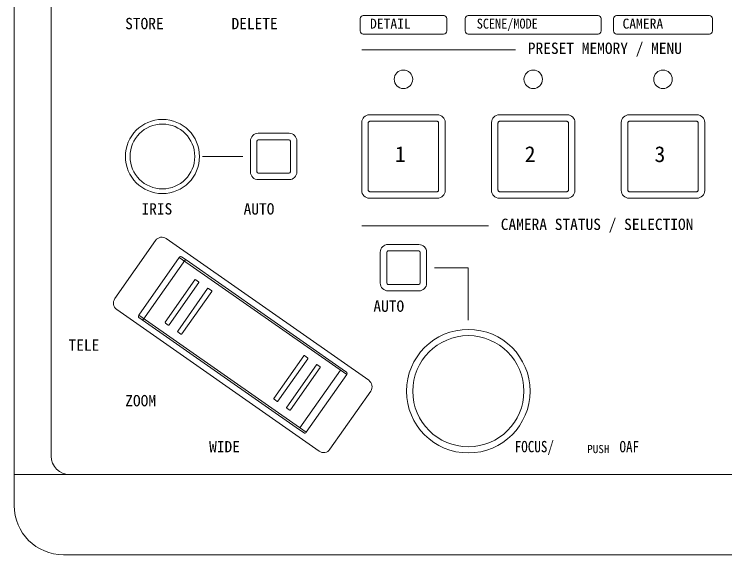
# Model space of a CAD drawing. Units: millimetres, scale not verified. Extents: x -62 to 63, y -56 to 57.
# Drawn here: x -44.64 to -21.64, y -6.22 to 11.29 of the extents above; entities that cross this region are included whole.
import ezdxf
from ezdxf.enums import TextEntityAlignment as Align

# ---------------------------------------------------------------- set-up
doc = ezdxf.new("R2010")
doc.units = ezdxf.units.MM
doc.header["$LTSCALE"] = 0.125
doc.layers.add('0-4_GAIKEI', color=1, linetype='Continuous', lineweight=18)
doc.styles.add('ＭＳ ゴシック', font='')
doc.styles.get('ＭＳ ゴシック').set_extended_font_data('MS Gothic')

msp = doc.modelspace()

# ---------------------------------------------------------------- linework, layer by layer
at = {"layer": '0-4_GAIKEI', "color": 7}
for p, q in [((-44.6393, 27.5791), (-44.6393, -4.6209)), ((-43.0428, -6.2174), (-4.2428, -6.2174))]:
    msp.add_line(p, q, dxfattribs=at)
at = {"layer": '0-4_GAIKEI'}
for p, q in [((-43.4428, 25.9791), (-43.4428, -3.0209)), ((-33.4428, 11.143), (-33.4428, 10.743)), ((-30.7277, 11.243), (-33.3428, 11.243)), ((-30.6428, 10.743), (-30.6428, 11.143)), ((-30.0428, 11.143), (-30.0428, 10.743)), ((-25.7428, 11.243), (-29.9428, 11.243)), ((-25.6428, 10.743), (-25.6428, 11.143)), ((-25.2428, 11.143), (-25.2428, 10.743)), ((-22.1428, 11.243), (-25.1428, 11.243)), ((-22.0428, 10.743), (-22.0428, 11.143)), ((-33.3428, 10.643), (-30.7428, 10.643)), ((-29.9428, 10.643), (-25.7428, 10.643)), ((-25.1428, 10.643), (-22.1428, 10.643)), ((-28.4178, 10.1288), (-33.3921, 10.1288)), ((-30.9423, 8.0289), (-33.1423, 8.0291)), ((-33.1217, 7.8191), (-33.1341, 7.8184)), ((-30.9638, 7.8191), (-33.1217, 7.8191)), ((-30.9515, 7.8184), (-30.9638, 7.8191)), ((-26.7423, 8.0286), (-28.9423, 8.0288)), ((-28.9217, 7.8191), (-28.9341, 7.8184)), ((-26.7638, 7.8191), (-28.9217, 7.8191)), ((-26.7515, 7.8184), (-26.7638, 7.8191)), ((-22.5423, 8.0286), (-24.7423, 8.0288)), ((-22.5638, 7.8191), (-24.7217, 7.8191)), ((-33.3923, 7.7792), (-33.3925, 5.5792)), ((-33.182, 7.7705), (-33.1828, 7.7581)), ((-33.1828, 7.7581), (-33.1828, 5.6002)), ((-33.1796, 7.7825), (-33.182, 7.7705)), ((-33.1748, 7.794), (-33.1796, 7.7825)), ((-33.1674, 7.8039), (-33.1748, 7.794)), ((-33.1576, 7.8112), (-33.1674, 7.8039)), ((-33.1462, 7.8159), (-33.1576, 7.8112)), ((-33.1341, 7.8184), (-33.1462, 7.8159)), ((-30.9394, 7.8159), (-30.9515, 7.8184)), ((-30.9279, 7.8112), (-30.9394, 7.8159)), ((-30.9181, 7.8038), (-30.9279, 7.8112)), ((-30.9107, 7.794), (-30.9181, 7.8038)), ((-30.906, 7.7826), (-30.9107, 7.794)), ((-30.9035, 7.7705), (-30.906, 7.7826)), ((-30.9028, 7.7581), (-30.9035, 7.7705)), ((-30.9028, 5.6002), (-30.9028, 7.7581)), ((-30.6925, 5.5789), (-30.6923, 7.7789)), ((-29.1923, 7.7788), (-29.1925, 5.5788)), ((-28.982, 7.7705), (-28.9828, 7.7581)), ((-28.9828, 7.7581), (-28.9828, 5.6002)), ((-28.9796, 7.7825), (-28.982, 7.7705)), ((-28.9748, 7.794), (-28.9796, 7.7825)), ((-28.9674, 7.8039), (-28.9748, 7.794)), ((-28.9576, 7.8112), (-28.9674, 7.8039)), ((-28.9462, 7.8159), (-28.9576, 7.8112)), ((-28.9341, 7.8184), (-28.9462, 7.8159)), ((-26.7394, 7.8159), (-26.7515, 7.8184)), ((-26.7279, 7.8112), (-26.7394, 7.8159)), ((-26.7181, 7.8038), (-26.7279, 7.8112)), ((-26.7107, 7.794), (-26.7181, 7.8038)), ((-26.706, 7.7826), (-26.7107, 7.794)), ((-26.7035, 7.7705), (-26.706, 7.7826)), ((-26.7028, 7.7581), (-26.7035, 7.7705)), ((-26.7028, 5.6002), (-26.7028, 7.7581)), ((-26.4925, 5.5785), (-26.4923, 7.7785)), ((-24.9923, 7.7788), (-24.9925, 5.5788)), ((-22.5028, 5.6002), (-22.5028, 7.7581)), ((-22.2925, 5.5785), (-22.2923, 7.7785)), ((-35.7423, 7.4294), (-36.7423, 7.4295)), ((-36.9923, 7.1795), (-36.9924, 6.1795)), ((-36.7828, 7.1791), (-36.7828, 6.1791)), ((-35.7428, 7.2191), (-36.7428, 7.2191)), ((-35.7028, 6.1791), (-35.7028, 7.1791)), ((-35.4924, 6.1794), (-35.4923, 7.1794)), ((-37.2428, 6.6791), (-38.5428, 6.6791)), ((-36.7428, 6.1391), (-35.7428, 6.1391)), ((-36.7425, 5.9295), (-35.7425, 5.9294)), ((-33.1828, 5.6002), (-33.182, 5.5878)), ((-33.182, 5.5878), (-33.1795, 5.5757)), ((-33.1795, 5.5757), (-33.1748, 5.5643)), ((-33.1748, 5.5643), (-33.1675, 5.5545)), ((-33.1675, 5.5545), (-33.1576, 5.5471)), ((-33.1576, 5.5471), (-33.1461, 5.5424)), ((-33.1461, 5.5424), (-33.1341, 5.5399)), ((-33.1341, 5.5399), (-33.1217, 5.5391)), ((-33.1217, 5.5391), (-30.9638, 5.5391)), ((-30.9638, 5.5391), (-30.9514, 5.5399)), ((-30.9514, 5.5399), (-30.9394, 5.5424)), ((-30.9394, 5.5424), (-30.928, 5.5471)), ((-30.928, 5.5471), (-30.9181, 5.5544)), ((-30.9181, 5.5544), (-30.9107, 5.5643)), ((-30.9107, 5.5643), (-30.906, 5.5758)), ((-30.906, 5.5758), (-30.9035, 5.5878)), ((-30.9035, 5.5878), (-30.9028, 5.6002)), ((-28.9828, 5.6002), (-28.982, 5.5878)), ((-28.982, 5.5878), (-28.9795, 5.5757)), ((-28.9795, 5.5757), (-28.9748, 5.5643)), ((-28.9748, 5.5643), (-28.9675, 5.5545)), ((-28.9675, 5.5545), (-28.9576, 5.5471)), ((-28.9576, 5.5471), (-28.9461, 5.5424)), ((-28.9461, 5.5424), (-28.9341, 5.5399)), ((-28.9341, 5.5399), (-28.9217, 5.5391)), ((-28.9217, 5.5391), (-26.7638, 5.5391)), ((-26.7638, 5.5391), (-26.7514, 5.5399)), ((-26.7514, 5.5399), (-26.7394, 5.5424)), ((-26.7394, 5.5424), (-26.728, 5.5471)), ((-26.728, 5.5471), (-26.7181, 5.5544)), ((-26.7181, 5.5544), (-26.7107, 5.5643)), ((-26.7107, 5.5643), (-26.706, 5.5758)), ((-26.706, 5.5758), (-26.7035, 5.5878)), ((-26.7035, 5.5878), (-26.7028, 5.6002)), ((-33.1425, 5.3291), (-30.9425, 5.3289)), ((-28.9425, 5.3288), (-26.7425, 5.3286)), ((-24.7425, 5.3288), (-22.5425, 5.3286)), ((-29.2928, 4.4288), (-33.3926, 4.4288)), ((-40.0644, 3.9595), (-41.3838, 2.0756)), ((-33.1634, -0.5683), (-39.7162, 4.0209)), ((-31.5427, 3.829), (-32.5427, 3.8291)), ((-32.7927, 3.5791), (-32.7928, 2.5791)), ((-32.5828, 3.5791), (-32.5828, 2.5791)), ((-31.5428, 3.6191), (-32.5428, 3.6191)), ((-31.5028, 2.5791), (-31.5028, 3.5791)), ((-31.2928, 2.579), (-31.2927, 3.579)), ((-40.6059, 1.5424), (-39.2982, 3.41)), ((-40.477, 1.3788), (-39.1004, 3.3448)), ((-39.2828, 3.4262), (-39.2982, 3.41)), ((-33.8796, -0.3841), (-39.2982, 3.41)), ((-39.2625, 3.4368), (-39.2828, 3.4262)), ((-39.2417, 3.4386), (-39.2625, 3.4368)), ((-39.225, 3.4321), (-39.2417, 3.4386)), ((-31.0428, 3.0791), (-29.9428, 3.0791)), ((-29.9428, 1.3791), (-29.9428, 3.0791)), ((-39.7499, 1.3146), (-38.7914, 2.6836)), ((-39.6257, 1.2255), (-38.6652, 2.5973)), ((-38.7171, 2.657), (-38.7636, 2.6888)), ((-38.6704, 2.6251), (-38.7171, 2.657)), ((-32.5428, 2.5391), (-31.5428, 2.5391)), ((-39.3474, 1.0266), (-38.383, 2.4038)), ((-39.215, 0.9322), (-38.249, 2.3116)), ((-38.3048, 2.3742), (-38.3552, 2.4089)), ((-38.2542, 2.3394), (-38.3048, 2.3742)), ((-32.5428, 2.3291), (-31.5428, 2.329)), ((-41.3225, 1.7274), (-34.7697, -2.8618)), ((-40.6159, 1.5224), (-40.6189, 1.4997)), ((-40.6189, 1.4997), (-40.6135, 1.4795)), ((-40.6059, 1.5424), (-40.6159, 1.5224)), ((-40.6135, 1.4795), (-40.6016, 1.4661)), ((-40.6059, 1.5424), (-35.1874, -2.2517)), ((-35.4059, -2.172), (-40.6016, 1.4661)), ((-39.7453, 1.2867), (-39.6995, 1.2539)), ((-39.6995, 1.2539), (-39.6536, 1.2209)), ((-39.3427, 0.9987), (-39.2928, 0.9631)), ((-39.2928, 0.9631), (-39.2428, 0.9275)), ((-35.1927, 0.1952), (-35.2427, 0.2308)), ((-35.2706, 0.2261), (-36.2365, -1.1533)), ((-35.1382, 0.1317), (-36.1025, -1.2455)), ((-35.1429, 0.1596), (-35.1927, 0.1952)), ((-34.8599, -0.0673), (-35.8203, -1.439)), ((-34.7356, -0.1563), (-35.6942, -1.5253)), ((-34.786, -0.0956), (-34.832, -0.0626)), ((-34.7402, -0.1284), (-34.786, -0.0956)), ((-34.0293, -0.206), (-33.8839, -0.3078)), ((-35.3903, -2.1097), (-34.0825, -0.242)), ((-33.8796, -0.3841), (-35.1874, -2.2517)), ((-33.8721, -0.3212), (-33.8839, -0.3078)), ((-33.8796, -0.3841), (-33.8697, -0.3641)), ((-33.8666, -0.3414), (-33.8721, -0.3212)), ((-33.8697, -0.3641), (-33.8666, -0.3414)), ((-34.4215, -2.8005), (-33.1021, -0.9165)), ((-36.2314, -1.1811), (-36.1808, -1.2159)), ((-36.1808, -1.2159), (-36.1303, -1.2506)), ((-35.8151, -1.4668), (-35.7685, -1.4987)), ((-35.7685, -1.4987), (-35.722, -1.5305)), ((-35.2605, -2.2738), (-35.4059, -2.172)), ((-35.2605, -2.2738), (-35.2438, -2.2803)), ((-35.2438, -2.2803), (-35.2231, -2.2785)), ((-35.2231, -2.2785), (-35.2028, -2.2679)), ((-35.2028, -2.2679), (-35.1874, -2.2517)), ((-42.8428, -3.6209), (-44.6393, -3.6209)), ((-42.8428, -3.6209), (-4.4428, -3.6209))]:
    msp.add_line(p, q, dxfattribs=at)
for points in [[(-24.7217, 7.8191), (-24.7341, 7.8184), (-24.7462, 7.8159), (-24.7576, 7.8112), (-24.7674, 7.8039), (-24.7748, 7.794), (-24.7796, 7.7825), (-24.782, 7.7705), (-24.7828, 7.7581)], [(-22.5028, 7.7581), (-22.5035, 7.7705), (-22.506, 7.7826), (-22.5107, 7.794), (-22.5181, 7.8038), (-22.5279, 7.8112), (-22.5394, 7.8159), (-22.5515, 7.8184), (-22.5638, 7.8191)], [(-24.7828, 7.7581), (-24.7828, 5.6002), (-24.782, 5.5878), (-24.7795, 5.5757), (-24.7748, 5.5643), (-24.7675, 5.5545), (-24.7576, 5.5471), (-24.7461, 5.5424), (-24.7341, 5.5399), (-24.7217, 5.5391)], [(-24.7217, 5.5391), (-22.5638, 5.5391), (-22.5514, 5.5399), (-22.5394, 5.5424), (-22.528, 5.5471), (-22.5181, 5.5544), (-22.5107, 5.5643), (-22.506, 5.5758), (-22.5035, 5.5878), (-22.5028, 5.6002)], [(-39.225, 3.4321), (-39.0796, 3.3303), (-34.0293, -0.206)]]:
    msp.add_lwpolyline(points, dxfattribs=at)
for centre, radius in [((-32.0423, 9.1792), 0.3), ((-27.8423, 9.1788), 0.3), ((-23.6423, 9.1784), 0.3), ((-39.8428, 6.6791), 1.2), ((-39.8428, 6.6791), 1.0484), ((-29.9428, -0.9209), 2), ((-29.9428, -0.9209), 1.7988)]:
    msp.add_circle(centre, radius, dxfattribs=at)
for centre, radius, start, end in [((-33.3428, 11.143), 0.1, 90, 180), ((-30.7428, 11.143), 0.1, 0, 90), ((-29.9428, 11.143), 0.1, 90, 180), ((-25.7428, 11.143), 0.1, 0, 90), ((-25.1428, 11.143), 0.1, 90, 180), ((-22.1428, 11.143), 0.1, 0, 90), ((-33.3428, 10.743), 0.1, 180, 270), ((-30.7428, 10.743), 0.1, 270, 0), ((-29.9428, 10.743), 0.1, 180, 270), ((-25.7428, 10.743), 0.1, 270, 0), ((-25.1428, 10.743), 0.1, 180, 270), ((-22.1428, 10.743), 0.1, 270, 0), ((-33.1423, 7.7791), 0.25, 89.99478, 179.99478), ((-30.9423, 7.7789), 0.25, 359.99478, 89.99478), ((-28.9423, 7.7788), 0.25, 89.99478, 179.99478), ((-26.7423, 7.7786), 0.25, 359.99478, 89.99478), ((-24.7423, 7.7788), 0.25, 89.99478, 179.99478), ((-22.5423, 7.7786), 0.25, 359.99478, 89.99478), ((-36.7423, 7.1795), 0.25, 89.99478, 179.99478), ((-35.7423, 7.1794), 0.25, 359.99478, 89.99478), ((-36.7428, 7.1791), 0.04, 90, 180), ((-35.7428, 7.1791), 0.04, 0, 90), ((-36.7424, 6.1795), 0.25, 179.99478, 269.99478), ((-36.7428, 6.1791), 0.04, 180, 270), ((-35.7428, 6.1791), 0.04, 270, 0), ((-35.7424, 6.1794), 0.25, 269.99478, 359.99478), ((-33.1425, 5.5791), 0.25, 179.99478, 269.99478), ((-30.9425, 5.5789), 0.25, 269.99478, 359.99478), ((-28.9425, 5.5788), 0.25, 179.99478, 269.99478), ((-26.7425, 5.5786), 0.25, 269.99478, 359.99478), ((-24.7425, 5.5788), 0.25, 179.99478, 269.99478), ((-22.5425, 5.5786), 0.25, 269.99478, 359.99478), ((-39.8596, 3.8161), 0.25, 54.99477, 144.99477), ((-32.5427, 3.5791), 0.25, 89.99478, 179.99478), ((-31.5427, 3.579), 0.25, 359.99478, 89.99478), ((-32.5428, 3.5791), 0.04, 90, 180), ((-31.5428, 3.5791), 0.04, 0, 90), ((-38.7748, 2.6721), 0.0201, 56.08262, 145.19934), ((-38.6815, 2.6086), 0.0198, 325.19138, 56.04165), ((-32.5428, 2.5791), 0.25, 179.99478, 269.99478), ((-32.5428, 2.5791), 0.04, 180, 270), ((-31.5428, 2.5791), 0.04, 270, 0), ((-31.5428, 2.579), 0.25, 269.99478, 359.99478), ((-38.3665, 2.3923), 0.0201, 55.84832, 145.15983), ((-38.2653, 2.323), 0.0199, 325.14209, 55.80495), ((-41.179, 1.9322), 0.25, 144.99477, 234.99477), ((-39.7335, 1.303), 0.0201, 144.7786, 233.93953), ((-39.6419, 1.237), 0.0198, 233.94299, 324.82406), ((-39.3309, 1.015), 0.0201, 144.82256, 234.16936), ((-39.2312, 0.9436), 0.0199, 234.18226, 324.87077), ((-35.2543, 0.2147), 0.0199, 54.18226, 144.87077), ((-35.1546, 0.1433), 0.0201, 324.82256, 54.16936), ((-34.8436, -0.0787), 0.0198, 53.94299, 144.82406), ((-34.7521, -0.1447), 0.0201, 324.7786, 53.93953), ((-33.3068, -0.7731), 0.25, 324.99477, 54.99477), ((-36.2202, -1.1647), 0.0199, 145.14209, 235.80495), ((-36.119, -1.234), 0.0201, 235.84832, 325.15983), ((-35.8041, -1.4503), 0.0198, 145.19138, 236.04165), ((-35.7107, -1.5138), 0.0201, 236.08262, 325.19934), ((-34.6262, -2.657), 0.25, 234.99477, 324.99477), ((-42.8428, -3.0209), 0.6, 180, 270)]:
    msp.add_arc(centre, radius, start, end, dxfattribs=at)
at = {"layer": '0-4_GAIKEI', "color": 7}
msp.add_arc((-43.0428, -4.6209), 1.5965, 180, 270, dxfattribs=at)

# ---------------------------------------------------------------- texts
at = {"layer": '0-4_GAIKEI', "color": 7, "style": 'ＭＳ ゴシック'}
for s, height, p in [('STORE', 0.3666, (-41.0493, 10.6896)), ('DELETE', 0.3666, (-37.6069, 10.6896)), ('DETAIL', 0.3226, (-33.1236, 10.7226)), ('CAMERA', 0.3226, (-24.9532, 10.7226)), ('PRESET MEMORY / MENU', 0.3666, (-28.0178, 9.8896)), ('1', 0.5132, (-32.3167, 6.344)), ('2', 0.5132, (-28.1167, 6.344)), ('3', 0.5132, (-23.9167, 6.344)), ('IRIS', 0.3666, (-40.5221, 4.6896)), ('AUTO', 0.3666, (-37.2156, 4.6896)), ('CAMERA STATUS / SELECTION', 0.3666, (-28.8928, 4.1896)), ('AUTO', 0.3666, (-33.0156, 1.5396)), ('TELE', 0.3666, (-42.8832, 0.2796)), ('ZOOM', 0.3666, (-41.0463, -1.5204)), ('WIDE', 0.3666, (-38.3321, -3.0104)), ('PUSH', 0.2639, (-26.0953, -3.0045))]:
    msp.add_text(s, height=height, dxfattribs=at).set_placement(p, align=Align.BOTTOM_LEFT)
for s, height, width, p in [('SCENE/MODE', 0.3226, 0.9, (-29.6697, 10.7226)), ('FOCUS/          OAF', 0.3666, 0.85, (-28.4428, -3.0084))]:
    msp.add_text(s, height=height, dxfattribs=dict(at, width=width)).set_placement(p, align=Align.BOTTOM_LEFT)

doc.saveas('drawing.dxf')
